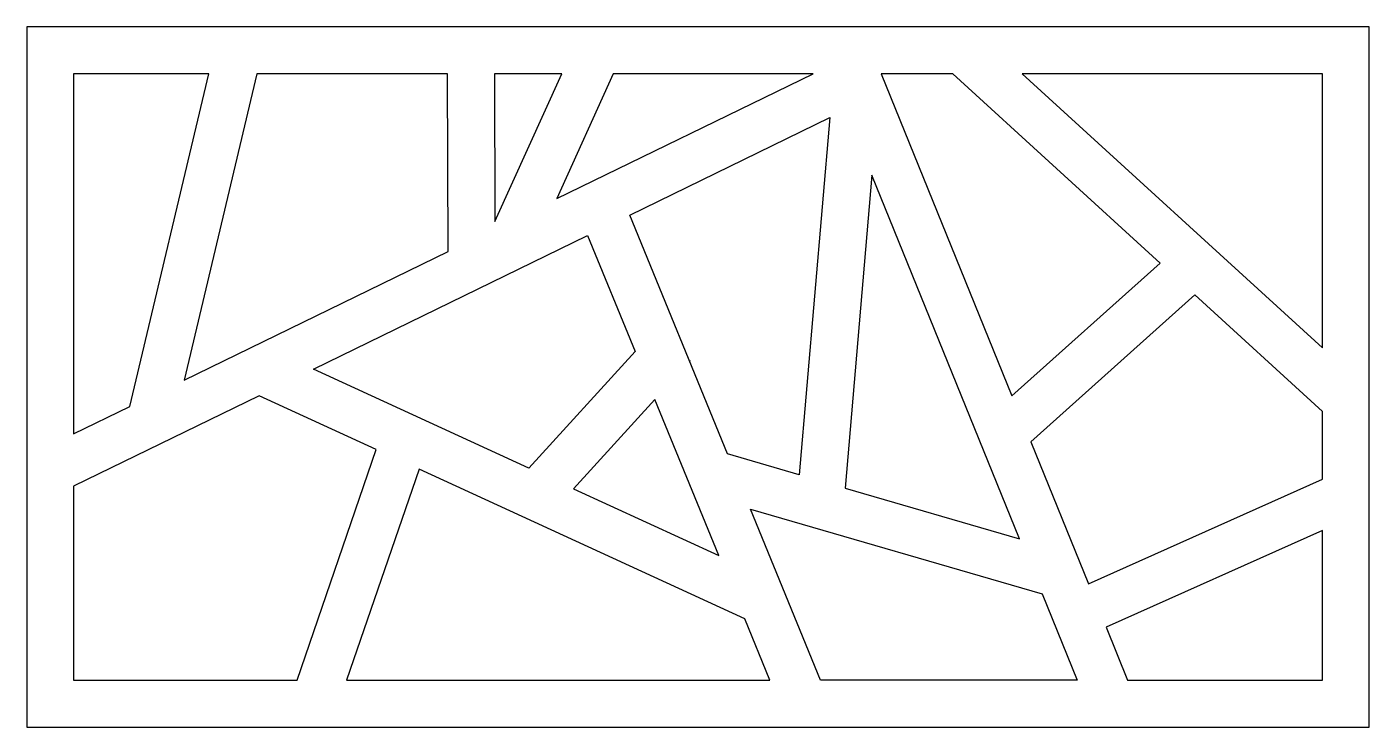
# Model space of a CAD drawing. Header units: millimetres. Extents: x 2835 to 5703, y 591 to 2087.
import ezdxf

# ---------------------------------------------------------------- set-up
doc = ezdxf.new("R2010")
doc.units = ezdxf.units.MM
doc.layers.add('Layer 02', color=160, linetype='Continuous')

msp = doc.modelspace()

# ---------------------------------------------------------------- linework, layer by layer
at = {"layer": 'Layer 02'}
msp.add_line((4252.4, 1373.5), (4251.2, 1372.3), dxfattribs=at)
for points in [[(2835, 590.9), (5703.1, 590.9), (5703.1, 2086.5), (2835, 2086.5)], [(2935, 1217), (3055.1, 1275.5), (3223.7, 1986.5), (2935, 1986.5)], [(3326.5, 1986.5), (3171.3, 1332.1), (3735.2, 1606.7), (3734.1, 1986.5)], [(3978.3, 1986.5), (3834.1, 1986.5), (3835, 1670.5)], [(3967.1, 1719.7), (4514.9, 1986.5), (4088.1, 1986.5)], [(4939.9, 1298.7), (5256.5, 1581.8), (4813.2, 1986.5), (4660.2, 1986.5)], [(4961.5, 1986.5), (5603.1, 1400.7), (5603.1, 1986.5)], [(4550.4, 1892.6), (4485.5, 1130.1), (4332.4, 1174.5), (4123.1, 1684.5)], [(4956.1, 993.4), (4640.3, 1769.9), (4583.4, 1101.6)], [(4134.7, 1392.9), (3907.8, 1143.8), (3447.3, 1355.3), (4033, 1640.6)], [(5603.1, 1120.4), (5603.1, 1265.3), (5330.7, 1514), (4979.9, 1200.4), (5103.2, 897.3)], [(2935, 1105.8), (2935, 690.9), (3412.4, 690.9), (3581.5, 1183.6), (3331.1, 1298.7)], [(4313.3, 957.6), (4176.7, 1290.5), (4003.2, 1100)], [(4369, 822), (3672.9, 1141.7), (3518.1, 690.9), (4422.8, 690.9)], [(5004.2, 875.3), (5079.2, 690.9), (4530.9, 690.9), (4380.9, 1056.3)], [(5603.1, 1010.9), (5140.9, 804.6), (5187.1, 690.9), (5603.1, 690.9)]]:
    msp.add_lwpolyline(points, close=True, dxfattribs=at)

doc.saveas('drawing.dxf')
